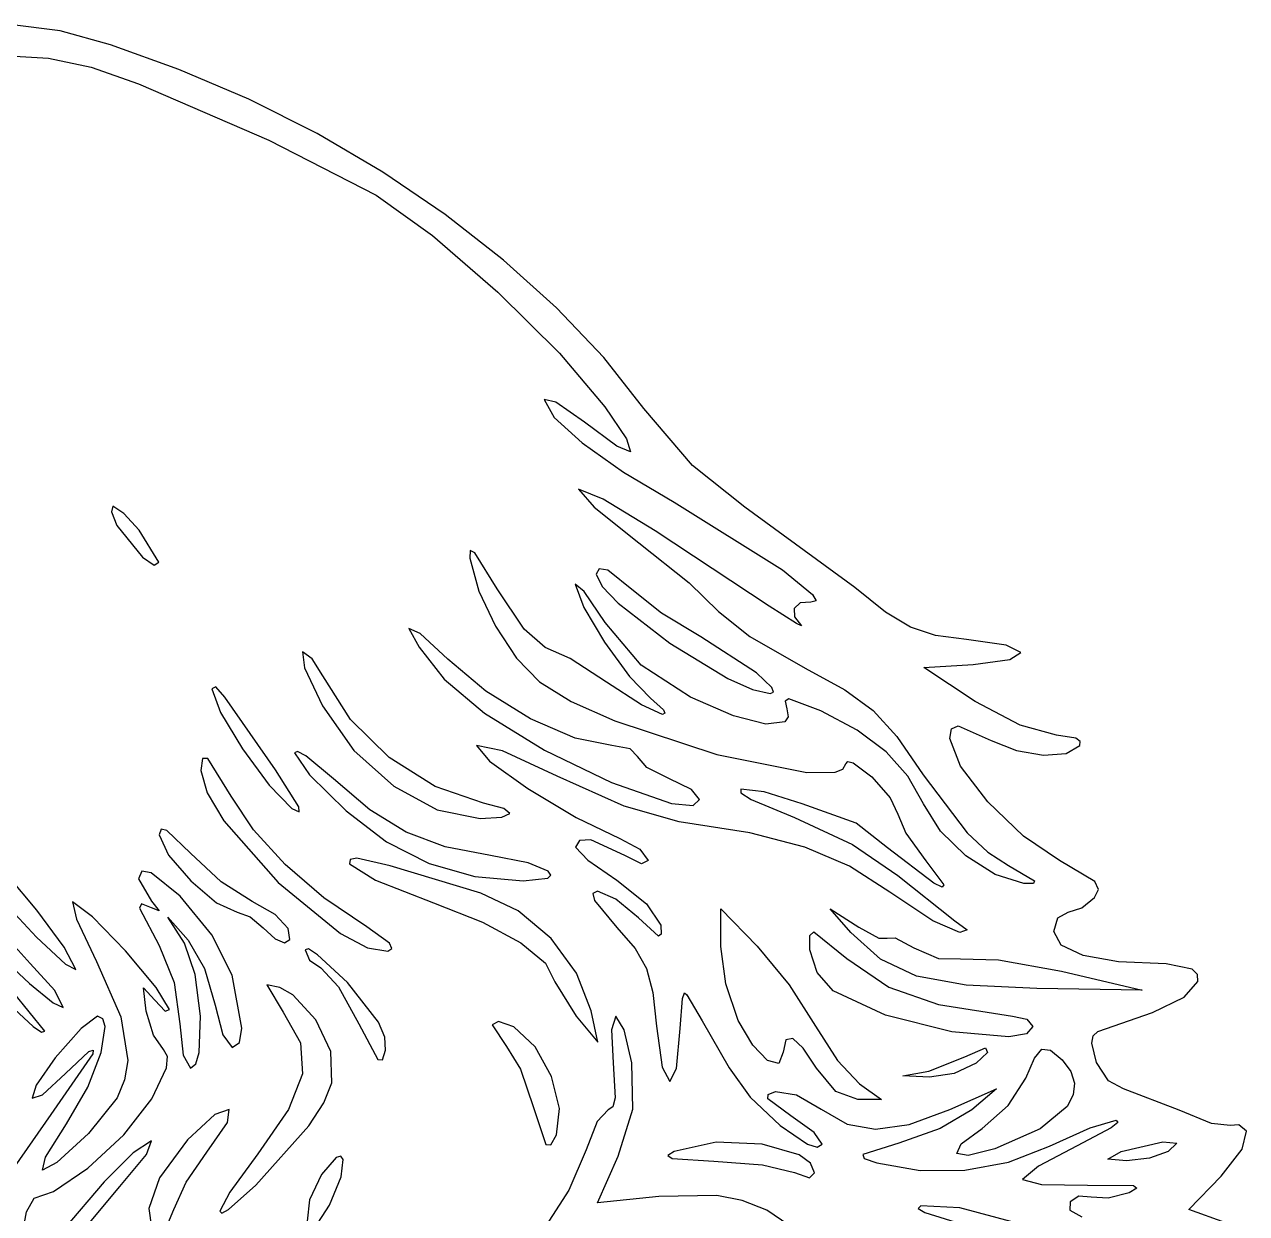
# Model space of a CAD drawing. Extents: x 11 to 198, y 0 to 191.
# Drawn here: x 116.43 to 157.88, y 151 to 191.32 of the extents above; entities that cross this region are included whole.
import ezdxf

# ---------------------------------------------------------------- set-up
doc = ezdxf.new("R2010")
doc.units = 0

msp = doc.modelspace()

# ---------------------------------------------------------------- linework, layer by layer
at = {"layer": 'Layer 1'}
for p, q in [((117.645069, 191.098089), (115.931224, 191.317335)), ((119.35144, 190.629275), (117.645069, 191.098089)), ((115.298704, 190.289379), (117.250928, 190.174737)), ((121.665724, 189.787034), (119.35144, 190.629275)), ((117.250928, 190.174737), (118.697863, 189.872241)), ((118.697863, 189.872241), (120.297298, 189.301258)), ((124.038809, 188.789231), (121.665724, 189.787034)), ((120.297298, 189.301258), (124.721707, 187.39414)), ((126.35615, 187.623264), (124.038809, 188.789231)), ((124.721707, 187.39414), (128.364273, 185.533589)), ((128.588394, 186.310512), (126.35615, 187.623264)), ((130.706189, 184.872351), (128.588394, 186.310512)), ((128.364273, 185.533589), (130.269841, 184.160759)), ((132.680183, 183.330159), (130.706189, 184.872351)), ((130.269841, 184.160759), (132.485205, 182.239216)), ((134.481024, 181.705314), (132.680183, 183.330159)), ((132.485205, 182.239216), (134.579587, 180.167985)), ((136.079359, 180.019193), (134.481024, 181.705314)), ((134.579587, 180.167985), (136.122214, 178.34609)), ((137.445837, 178.293174), (136.079359, 180.019193)), ((134.45913, 178.504973), (134.05564, 178.601149)), ((134.05564, 178.601149), (134.400866, 177.985039)), ((135.429358, 177.829623), (134.45913, 178.504973)), ((136.122214, 178.34609), (136.849228, 177.261149)), ((139.093663, 176.360479), (137.445837, 178.293174)), ((134.400866, 177.985039), (135.343721, 177.126934)), ((136.52142, 177.016906), (135.429358, 177.829623)), ((135.343721, 177.126934), (136.744966, 176.136603)), ((136.988504, 176.822751), (136.52142, 177.016906)), ((136.849228, 177.261149), (136.988504, 176.822751)), ((140.863197, 174.954835), (139.093663, 176.360479)), ((136.744966, 176.136603), (138.465365, 175.123816)), ((136.064049, 175.220389), (135.227569, 175.561614)), ((135.227569, 175.561614), (135.751885, 174.952234)), ((119.434756, 174.977766), (119.38056, 174.787839)), ((119.802373, 174.735479), (119.434756, 174.977766)), ((135.751885, 174.952234), (137.268389, 173.743043)), ((137.819428, 174.144152), (136.064049, 175.220389)), ((138.465365, 175.123816), (142.148059, 172.820661)), ((144.592061, 172.22645), (140.863197, 174.954835)), ((119.38056, 174.787839), (119.559992, 174.331477)), ((120.319876, 174.173741), (119.802373, 174.735479)), ((119.559992, 174.331477), (120.438453, 173.252637)), ((120.991212, 173.082643), (120.319876, 174.173741)), ((141.696062, 171.591362), (137.819428, 174.144152)), ((137.268389, 173.743043), (138.980553, 172.384539)), ((131.546595, 173.480185), (131.534688, 173.215993)), ((131.706403, 173.395689), (131.546595, 173.480185)), ((132.468139, 172.182353), (131.706403, 173.395689)), ((120.438453, 173.252637), (120.833217, 172.986218)), ((120.833217, 172.986218), (120.991212, 173.082643)), ((131.534688, 173.215993), (131.840806, 172.106181)), ((135.928941, 172.862476), (135.81953, 172.673067)), ((136.216979, 172.815413), (135.928941, 172.862476)), ((135.81953, 172.673067), (136.023543, 172.26011)), ((137.087767, 172.117442), (136.216979, 172.815413)), ((142.148059, 172.820661), (143.156282, 171.986368)), ((131.840806, 172.106181), (132.40433, 170.918746)), ((133.382143, 170.808636), (132.468139, 172.182353)), ((135.412909, 172.086177), (135.113974, 172.343925)), ((135.113974, 172.343925), (135.407028, 171.552562)), ((136.131739, 171.041822), (135.412909, 172.086177)), ((136.023543, 172.26011), (136.571763, 171.689605)), ((138.03524, 171.352399), (137.087767, 172.117442)), ((138.980553, 172.384539), (139.974902, 171.416825)), ((145.641272, 171.387517), (144.592061, 172.22645)), ((136.571763, 171.689605), (138.317904, 170.338074)), ((142.738874, 171.703738), (142.543655, 171.513442)), ((143.107923, 171.730092), (142.738874, 171.703738)), ((143.287667, 171.768799), (143.107923, 171.730092)), ((143.156282, 171.986368), (143.287667, 171.768799)), ((135.407028, 171.552562), (136.108235, 170.372558)), ((139.369535, 170.557458), (138.03524, 171.352399)), ((139.974902, 171.416825), (141.038131, 170.566013)), ((142.619783, 171.00209), (141.696062, 171.591362)), ((142.543655, 171.513442), (142.550314, 171.229682)), ((142.550314, 171.229682), (142.786895, 170.922936)), ((146.486522, 170.877295), (145.641272, 171.387517)), ((129.469526, 170.837563), (129.822348, 170.200138)), ((129.858199, 170.662982), (129.469526, 170.837563)), ((132.40433, 170.918746), (133.124025, 169.832978)), ((134.09374, 170.192685), (133.382143, 170.808636)), ((137.34869, 169.593139), (136.131739, 171.041822)), ((142.786895, 170.922936), (142.619783, 171.00209)), ((147.332633, 170.600502), (146.486522, 170.877295)), ((130.792443, 169.795457), (129.858199, 170.662982)), ((136.108235, 170.372558), (136.950663, 169.209157)), ((141.266863, 169.32882), (139.369535, 170.557458)), ((141.038131, 170.566013), (142.916012, 169.489246)), ((148.384424, 170.461855), (147.332633, 170.600502)), ((149.727516, 170.26813), (148.384424, 170.461855)), ((126.195305, 169.802866), (125.863077, 170.038874)), ((125.863077, 170.038874), (125.929884, 169.502343)), ((129.822348, 170.200138), (130.670735, 169.115301)), ((134.93904, 169.816315), (134.09374, 170.192685)), ((138.317904, 170.338074), (140.292116, 169.142713)), ((150.223544, 170.020926), (149.727516, 170.26813)), ((149.855839, 169.783049), (150.223544, 170.020926)), ((126.547113, 169.235598), (126.195305, 169.802866)), ((132.07817, 168.710235), (130.792443, 169.795457)), ((133.124025, 169.832978), (133.898654, 169.028165)), ((136.17513, 169.018993), (134.93904, 169.816315)), ((139.023107, 168.503231), (137.34869, 169.593139)), ((146.932037, 169.509707), (148.607732, 169.617304)), ((148.607732, 169.617304), (149.855839, 169.783049)), ((125.929884, 169.502343), (126.537235, 168.212542)), ((127.486836, 167.752288), (126.547113, 169.235598)), ((136.950663, 169.209157), (137.667381, 168.467601)), ((140.292116, 169.142713), (141.125424, 168.767421)), ((141.777377, 168.830356), (141.266863, 169.32882)), ((142.916012, 169.489246), (144.261574, 168.759249)), ((148.676877, 168.363179), (146.932037, 169.509707)), ((122.925626, 168.857068), (122.787558, 168.785101)), ((122.787558, 168.785101), (123.084173, 167.984857)), ((123.22853, 168.507817), (122.925626, 168.857068)), ((130.670735, 169.115301), (132.032673, 167.964843)), ((133.600865, 167.772187), (132.07817, 168.710235)), ((133.898654, 169.028165), (134.977929, 168.363865)), ((137.355746, 168.244381), (136.17513, 169.018993)), ((141.125424, 168.767421), (141.728561, 168.627762)), ((141.835412, 168.681827), (141.777377, 168.830356)), ((144.261574, 168.759249), (145.217007, 168.057496)), ((124.945501, 166.038371), (123.22853, 168.507817)), ((134.977929, 168.363865), (136.451736, 167.701042)), ((137.667381, 168.467601), (138.106105, 168.082455)), ((140.484319, 167.87177), (139.023107, 168.503231)), ((141.728561, 168.627762), (141.835412, 168.681827)), ((142.360828, 168.452608), (142.230554, 168.375096)), ((142.230554, 168.375096), (142.291242, 168.113764)), ((143.44906, 168.040034), (142.360828, 168.452608)), ((150.205773, 167.553377), (148.676877, 168.363179)), ((123.084173, 167.984857), (123.82962, 166.755128)), ((126.537235, 168.212542), (127.6086, 166.701263)), ((132.032673, 167.964843), (134.073764, 166.714074)), ((138.067784, 167.922206), (137.355746, 168.244381)), ((138.153107, 167.965256), (138.067784, 167.922206)), ((138.106105, 168.082455), (138.153107, 167.965256)), ((142.291242, 168.113764), (142.332652, 167.842066)), ((144.678188, 167.38912), (143.44906, 168.040034)), ((145.217007, 168.057496), (146.020569, 167.168419)), ((128.80498, 166.461), (127.486836, 167.752288)), ((135.110793, 167.112878), (133.600865, 167.772187)), ((136.451736, 167.701042), (139.919119, 166.557705)), ((141.583878, 167.588302), (140.484319, 167.87177)), ((142.220086, 167.664932), (141.583878, 167.588302)), ((142.332652, 167.842066), (142.220086, 167.664932)), ((147.878496, 167.432423), (148.103613, 167.529961)), ((148.103613, 167.529961), (149.225094, 167.040261)), ((151.43172, 167.21665), (150.205773, 167.553377)), ((136.358222, 166.863872), (135.110793, 167.112878)), ((145.656524, 166.656218), (144.678188, 167.38912)), ((146.020569, 167.168419), (146.910518, 165.876446)), ((147.813982, 167.109758), (147.878496, 167.432423)), ((148.180849, 166.162803), (147.813982, 167.109758)), ((152.093752, 167.116726), (151.43172, 167.21665)), ((152.235145, 167.005016), (152.093752, 167.116726)), ((123.82962, 166.755128), (124.733487, 165.528442)), ((125.693379, 166.667463), (125.588968, 166.615516)), ((125.977641, 166.519649), (125.693379, 166.667463)), ((127.6086, 166.701263), (128.957116, 165.490419)), ((132.64982, 166.691275), (131.767875, 166.872339)), ((131.767875, 166.872339), (132.210567, 166.333542)), ((134.505432, 165.827057), (132.64982, 166.691275)), ((134.073764, 166.714074), (136.339949, 165.611141)), ((136.974349, 166.754908), (136.358222, 166.863872)), ((137.230642, 166.49275), (136.974349, 166.754908)), ((146.399579, 165.827206), (145.656524, 166.656218)), ((149.225094, 167.040261), (150.083111, 166.693216)), ((150.083111, 166.693216), (150.992027, 166.540904)), ((151.76713, 166.594173), (152.223707, 166.863872)), ((152.223707, 166.863872), (152.235145, 167.005016)), ((122.472681, 166.43022), (122.413966, 166.021791)), ((122.656413, 166.428279), (122.472681, 166.43022)), ((123.444431, 165.154663), (122.656413, 166.428279)), ((125.588968, 166.615516), (126.103671, 165.87605)), ((126.911885, 165.739569), (125.977641, 166.519649)), ((130.357413, 165.476098), (128.80498, 166.461)), ((132.210567, 166.333542), (133.501249, 165.411794)), ((137.541528, 166.122156), (137.230642, 166.49275)), ((139.919119, 166.557705), (142.973157, 165.95392)), ((144.193764, 166.069177), (144.286202, 166.245452)), ((144.286202, 166.245452), (144.355793, 166.331001)), ((144.355793, 166.331001), (144.545273, 166.276585)), ((144.545273, 166.276585), (145.168147, 165.805538)), ((150.992027, 166.540904), (151.76713, 166.594173)), ((122.413966, 166.021791), (122.626341, 165.26051)), ((125.742294, 164.793065), (124.945501, 166.038371)), ((126.103671, 165.87605), (127.341216, 164.648426)), ((136.771898, 164.814452), (134.505432, 165.827057)), ((138.288976, 165.752621), (137.541528, 166.122156)), ((142.973157, 165.95392), (143.930281, 165.965536)), ((143.930281, 165.965536), (144.193764, 166.069177)), ((146.922865, 164.887962), (146.399579, 165.827206)), ((146.910518, 165.876446), (148.403562, 163.911164)), ((149.102945, 164.9594), (148.180849, 166.162803)), ((124.733487, 165.528442), (125.50536, 164.737326)), ((128.150213, 164.682238), (126.911885, 165.739569)), ((128.957116, 165.490419), (130.433955, 164.686107)), ((132.000003, 164.911951), (130.357413, 165.476098)), ((133.501249, 165.411794), (135.140124, 164.431506)), ((136.339949, 165.611141), (138.377171, 164.90419)), ((139.054438, 165.378158), (138.288976, 165.752621)), ((145.168147, 165.805538), (145.791021, 165.090854)), ((122.626341, 165.26051), (123.198765, 164.31047)), ((124.19759, 164.011541), (123.444431, 165.154663)), ((139.332405, 165.03366), (139.054438, 165.378158)), ((139.110706, 164.836534), (139.332405, 165.03366)), ((141.5191, 165.297009), (140.725614, 165.38291)), ((140.725614, 165.38291), (140.734406, 165.262332)), ((140.734406, 165.262332), (141.081699, 165.041641)), ((141.081699, 165.041641), (142.551945, 164.42547)), ((142.812648, 164.88514), (141.5191, 165.297009)), ((145.791021, 165.090854), (146.050092, 164.536243)), ((125.50536, 164.737326), (125.752199, 164.61855)), ((125.752199, 164.61855), (125.742294, 164.793065)), ((127.341216, 164.648426), (128.708391, 163.606794)), ((129.374452, 163.933081), (128.150213, 164.682238)), ((130.433955, 164.686107), (131.890289, 164.394426)), ((132.689298, 164.730034), (132.000003, 164.911951)), ((132.628157, 164.441605), (132.896588, 164.563363)), ((132.896588, 164.563363), (132.689298, 164.730034)), ((138.641754, 164.276245), (136.771898, 164.814452)), ((138.377171, 164.90419), (139.110706, 164.836534)), ((144.647094, 164.229679), (142.812648, 164.88514)), ((147.504265, 163.958822), (146.922865, 164.887962)), ((150.31251, 163.796743), (149.102945, 164.9594)), ((123.198765, 164.31047), (125.035548, 162.218976)), ((131.890289, 164.394426), (132.628157, 164.441605)), ((135.140124, 164.431506), (136.627392, 163.717092)), ((141.037717, 163.901044), (138.641754, 164.276245)), ((142.551945, 164.42547), (144.513215, 163.513848)), ((145.705428, 163.395359), (144.647094, 164.229679)), ((146.050092, 164.536243), (146.331521, 163.890659)), ((113.404721, 164.040942), (116.845586, 160.374565)), ((121.066492, 164.026357), (121.002854, 163.842681)), ((121.002854, 163.842681), (121.321418, 163.152703)), ((121.260602, 163.984939), (121.066492, 164.026357)), ((122.059424, 163.215442), (121.260602, 163.984939)), ((125.277377, 162.832237), (124.19759, 164.011541)), ((130.700556, 163.43541), (129.374452, 163.933081)), ((142.898329, 163.421729), (141.037717, 163.901044)), ((146.331521, 163.890659), (147.008237, 162.957208)), ((148.365198, 163.121956), (147.504265, 163.958822)), ((148.403562, 163.911164), (149.110298, 163.255532)), ((151.541787, 162.972025), (150.31251, 163.796743)), ((128.708391, 163.606794), (130.160662, 162.866456)), ((132.244478, 163.132539), (130.700556, 163.43541)), ((135.261997, 163.64829), (135.123499, 163.424287)), ((135.123499, 163.424287), (135.538586, 162.985431)), ((135.644376, 163.665851), (135.261997, 163.64829)), ((136.799195, 163.139595), (135.644376, 163.665851)), ((136.627392, 163.717092), (137.302653, 163.348263)), ((137.302653, 163.348263), (137.58342, 162.972025)), ((144.415446, 162.774271), (142.898329, 163.421729)), ((144.513215, 163.513848), (146.050092, 162.462261)), ((147.272821, 162.195914), (145.705428, 163.395359)), ((121.321418, 163.152703), (122.072345, 162.28208)), ((123.109865, 162.239658), (122.059424, 163.215442)), ((127.479935, 163.00566), (127.451989, 162.851728)), ((127.710222, 163.046814), (127.479935, 163.00566)), ((128.837348, 162.787875), (127.710222, 163.046814)), ((133.519065, 162.884531), (132.244478, 163.132539)), ((135.538586, 162.985431), (136.523322, 162.3021)), ((137.363419, 162.851684), (136.799195, 163.139595)), ((137.58342, 162.972025), (137.363419, 162.851684)), ((147.008237, 162.957208), (147.617176, 162.139072)), ((149.357893, 162.49411), (148.365198, 163.121956)), ((149.110298, 163.255532), (149.806119, 162.801281)), ((152.73744, 162.257473), (151.541787, 162.972025)), ((120.414708, 162.606855), (120.297298, 162.348314)), ((120.728249, 162.555697), (120.414708, 162.606855)), ((121.711585, 161.762658), (120.728249, 162.555697)), ((126.590659, 161.706511), (125.277377, 162.832237)), ((127.451989, 162.851728), (128.343282, 162.3006)), ((131.907222, 161.861127), (128.837348, 162.787875)), ((130.160662, 162.866456), (131.705604, 162.424436)), ((134.20072, 162.603416), (133.519065, 162.884531)), ((134.285257, 162.476686), (134.20072, 162.603416)), ((145.780922, 161.894641), (144.415446, 162.774271)), ((150.334581, 162.192033), (149.357893, 162.49411)), ((149.806119, 162.801281), (150.685904, 162.274407)), ((116.854185, 161.286672), (115.872007, 162.463093)), ((120.297298, 162.348314), (120.73827, 161.590899)), ((122.072345, 162.28208), (122.948485, 161.535943)), ((124.151045, 161.583491), (123.109865, 162.239658)), ((125.035548, 162.218976), (127.147894, 160.497039)), ((128.343282, 162.3006), (130.304552, 161.534102)), ((131.705604, 162.424436), (133.35079, 162.277758)), ((133.35079, 162.277758), (134.180832, 162.373168)), ((134.180832, 162.373168), (134.285257, 162.476686)), ((136.523322, 162.3021), (137.534384, 161.501073)), ((146.050092, 162.462261), (147.990371, 160.92309)), ((147.56034, 162.06915), (147.272821, 162.195914)), ((147.617176, 162.139072), (147.56034, 162.06915)), ((150.657962, 162.184735), (150.334581, 162.192033)), ((150.685904, 162.274407), (150.657962, 162.184735)), ((152.857429, 161.988568), (152.73744, 162.257473)), ((122.783027, 160.445942), (121.711585, 161.762658)), ((128.044303, 160.724124), (126.590659, 161.706511)), ((133.174577, 161.26092), (131.907222, 161.861127)), ((135.865391, 161.92498), (135.706817, 161.847209)), ((135.706817, 161.847209), (135.763879, 161.61502)), ((136.495673, 161.658985), (135.865391, 161.92498)), ((147.236969, 160.922605), (145.780922, 161.894641)), ((152.290867, 161.363842), (152.72183, 161.711197)), ((152.72183, 161.711197), (152.857429, 161.988568)), ((117.773921, 160.030413), (116.854185, 161.286672)), ((118.741167, 161.060503), (118.06633, 161.572202)), ((118.06633, 161.572202), (118.195579, 160.976272)), ((120.406031, 161.498604), (120.333811, 161.355155)), ((120.333811, 161.355155), (121.001443, 160.081362)), ((120.73827, 161.364769), (120.406031, 161.498604)), ((120.73827, 161.590899), (121.002854, 161.260743)), ((121.002854, 161.260743), (120.73827, 161.364769)), ((122.948485, 161.535943), (123.642692, 161.219424)), ((124.93774, 161.134801), (124.151045, 161.583491)), ((130.304552, 161.534102), (131.973362, 160.877152)), ((134.292971, 160.318341), (133.174577, 161.26092)), ((135.763879, 161.61502), (136.521205, 160.694138)), ((137.257453, 161.019399), (136.495673, 161.658985)), ((137.534384, 161.501073), (138.013104, 160.779157)), ((140.052866, 160.05067), (140.052866, 161.327727)), ((140.052866, 161.327727), (141.280181, 160.064076)), ((144.461885, 160.532212), (143.757035, 161.328785)), ((143.757035, 161.328785), (144.727174, 160.704368)), ((151.82789, 161.219424), (152.290867, 161.363842)), ((114.209805, 161.029409), (116.601745, 158.799317)), ((118.195579, 160.976272), (118.873839, 159.543729)), ((119.853988, 159.902989), (118.741167, 161.060503)), ((121.856577, 160.170615), (121.299188, 161.043035)), ((121.299188, 161.043035), (121.984635, 160.270098)), ((123.642692, 161.219424), (124.088647, 161.063981)), ((124.088647, 161.063981), (124.530634, 160.690257)), ((125.376243, 160.657801), (124.93774, 161.134801)), ((131.973362, 160.877152), (133.267225, 160.177141)), ((137.937565, 160.401596), (137.257453, 161.019399)), ((148.157235, 160.524451), (147.236969, 160.922605)), ((147.990371, 160.92309), (148.409295, 160.622171)), ((151.341762, 160.560082), (151.484549, 161.025749)), ((151.484549, 161.025749), (151.82789, 161.219424)), ((123.478297, 159.082295), (122.783027, 160.445942)), ((124.530634, 160.690257), (124.932288, 160.310784)), ((125.428415, 160.291745), (125.376243, 160.657801)), ((127.147894, 160.497039), (128.064772, 160.008946)), ((128.808773, 160.163207), (128.044303, 160.724124)), ((136.521205, 160.694138), (137.146234, 159.980413)), ((138.032005, 160.472009), (137.937565, 160.401596)), ((138.013104, 160.779157), (138.032005, 160.472009)), ((143.068467, 160.42085), (143.200792, 160.54822)), ((143.068765, 159.943073), (143.068467, 160.42085)), ((143.200792, 160.54822), (144.322891, 159.640742)), ((145.466967, 159.622007), (144.461885, 160.532212)), ((144.727174, 160.704368), (145.412402, 160.33889)), ((148.409295, 160.622171), (148.157235, 160.524451)), ((151.596137, 160.096647), (151.341762, 160.560082)), ((116.625232, 159.474231), (115.807757, 160.380782)), ((116.845586, 160.374565), (117.829236, 159.449443)), ((118.18063, 159.270678), (117.773921, 160.030413)), ((121.001443, 160.081362), (121.508208, 158.829618)), ((122.226189, 159.103748), (121.856577, 160.170615)), ((121.984635, 160.270098), (122.535895, 159.303398)), ((124.932288, 160.310784), (125.25599, 160.177009)), ((125.25599, 160.177009), (125.428415, 160.291745)), ((128.064772, 160.008946), (128.759384, 159.89439)), ((128.891036, 159.986233), (128.808773, 160.163207)), ((133.267225, 160.177141), (134.107658, 159.485333)), ((135.154058, 159.148882), (134.292971, 160.318341)), ((140.22533, 158.787328), (140.052866, 160.05067)), ((141.280181, 160.064076), (142.367972, 158.74742)), ((145.412402, 160.33889), (145.697314, 160.337479)), ((145.697314, 160.337479), (145.961192, 160.346519)), ((145.961192, 160.346519), (146.595487, 160.006573)), ((146.595487, 160.006573), (147.433731, 159.649386)), ((152.338272, 159.752705), (151.596137, 160.096647)), ((120.895306, 158.666033), (119.853988, 159.902989)), ((126.066486, 159.971676), (125.950565, 159.934254)), ((125.950565, 159.934254), (126.10248, 159.588664)), ((126.375487, 159.775371), (126.066486, 159.971676)), ((126.10248, 159.588664), (126.480085, 159.324301)), ((127.384608, 158.827236), (126.375487, 159.775371)), ((128.759384, 159.89439), (128.891036, 159.986233)), ((137.146234, 159.980413), (137.52993, 159.306573)), ((143.318179, 159.176002), (143.068765, 159.943073)), ((144.322891, 159.640742), (145.74979, 158.670603)), ((146.690693, 159.050501), (145.466967, 159.622007)), ((147.433731, 159.649386), (148.183341, 159.637215)), ((148.183341, 159.637215), (149.473714, 159.60348)), ((149.473714, 159.60348), (151.607051, 159.214939)), ((153.536681, 159.537285), (152.338272, 159.752705)), ((117.463961, 158.556964), (116.625232, 159.474231)), ((117.829236, 159.449443), (118.18063, 159.270678)), ((118.873839, 159.543729), (119.699979, 157.670896)), ((122.535895, 159.303398), (122.899036, 158.065236)), ((126.480085, 159.324301), (127.083732, 158.68392)), ((134.107658, 159.485333), (134.416179, 158.852989)), ((137.52993, 159.306573), (137.745814, 158.489992)), ((143.864985, 158.546778), (143.318179, 159.176002)), ((151.607051, 159.214939), (154.340375, 158.573589)), ((155.159878, 159.459415), (153.536681, 159.537285)), ((156.042479, 159.28711), (155.159878, 159.459415)), ((156.22227, 159.099691), (156.042479, 159.28711)), ((116.601745, 158.799317), (117.410399, 158.137621)), ((121.508208, 158.829618), (121.706999, 157.427061)), ((122.400472, 157.690145), (122.226189, 159.103748)), ((123.8096, 157.279291), (123.478297, 159.082295)), ((128.436548, 157.490869), (127.384608, 158.827236)), ((134.416179, 158.852989), (135.149605, 157.691644)), ((135.649491, 157.868033), (135.154058, 159.148882)), ((140.639889, 157.542772), (140.22533, 158.787328)), ((148.377109, 158.744041), (146.690693, 159.050501)), ((155.771711, 158.330652), (156.233955, 158.866792)), ((156.233955, 158.866792), (156.22227, 159.099691)), ((117.118063, 157.184702), (116.065941, 158.496275)), ((117.749183, 157.98445), (117.463961, 158.556964)), ((120.559765, 157.86133), (120.46963, 158.648598)), ((120.46963, 158.648598), (120.859979, 158.234922)), ((121.355632, 157.916011), (120.895306, 158.666033)), ((125.099065, 158.65991), (124.652695, 158.749978)), ((124.652695, 158.749978), (125.210437, 157.820408)), ((125.540252, 158.411493), (125.099065, 158.65991)), ((126.320189, 157.570332), (125.540252, 158.411493)), ((127.083732, 158.68392), (127.778661, 157.434469)), ((137.745814, 158.489992), (137.867406, 157.348038)), ((138.748602, 158.289603), (138.818799, 158.482054)), ((138.818799, 158.482054), (138.899282, 158.413428)), ((138.899282, 158.413428), (139.419629, 157.531483)), ((142.367972, 158.74742), (143.259971, 157.356152)), ((145.64168, 157.72949), (143.864985, 158.546778)), ((145.74979, 158.670603), (147.437568, 158.082522)), ((150.770262, 158.628975), (148.377109, 158.744041)), ((154.340375, 158.573589), (150.770262, 158.628975)), ((115.783503, 158.220811), (116.724098, 157.334324)), ((117.410399, 158.137621), (117.749183, 157.98445)), ((120.859979, 158.234922), (121.210067, 157.861551)), ((122.899036, 158.065236), (123.163046, 157.053865)), ((138.669623, 157.271485), (138.748602, 158.289603)), ((147.437568, 158.082522), (149.947936, 157.691644)), ((154.693153, 157.810883), (155.771711, 158.330652)), ((118.908764, 157.691644), (118.357151, 157.27713)), ((119.092494, 157.599993), (118.908764, 157.691644)), ((119.169395, 157.344797), (119.092494, 157.599993)), ((119.699979, 157.670896), (119.935965, 156.185282)), ((120.811648, 157.044826), (120.559765, 157.86133)), ((121.210067, 157.861551), (121.355632, 157.916011)), ((122.353961, 156.456061), (122.400472, 157.690145)), ((125.210437, 157.820408), (125.798143, 156.78894)), ((126.818741, 156.487938), (126.320189, 157.570332)), ((135.149605, 157.691644), (135.875269, 156.809699)), ((135.875269, 156.809699), (135.649491, 157.868033)), ((136.491925, 157.691644), (136.339701, 157.225316)), ((136.777499, 157.227829), (136.491925, 157.691644)), ((139.419629, 157.531483), (140.336147, 155.93481)), ((141.141726, 156.701567), (140.639889, 157.542772)), ((147.889432, 157.161771), (145.64168, 157.72949)), ((149.947936, 157.691644), (150.43402, 157.588015)), ((150.43402, 157.588015), (150.636206, 157.338866)), ((152.843185, 157.170238), (154.693153, 157.810883)), ((116.724098, 157.334324), (117.011336, 157.150389)), ((117.011336, 157.150389), (117.118063, 157.184702)), ((118.357151, 157.27713), (117.475074, 156.280532)), ((119.03669, 156.462301), (119.169395, 157.344797)), ((121.706999, 157.427061), (121.811598, 156.368109)), ((123.726096, 156.799022), (123.8096, 157.279291)), ((127.778661, 157.434469), (128.4186, 156.225896)), ((128.652079, 156.974275), (128.436548, 157.490869)), ((132.507782, 157.506303), (132.29175, 157.394605)), ((132.29175, 157.394605), (132.781759, 156.665766)), ((133.027292, 157.322991), (132.507782, 157.506303)), ((133.750713, 156.65139), (133.027292, 157.322991)), ((136.339701, 157.225316), (136.403378, 156.104143)), ((137.034497, 156.11261), (136.777499, 157.227829)), ((137.867406, 157.348038), (138.061859, 155.957481)), ((138.551966, 155.910705), (138.669623, 157.271485)), ((143.259971, 157.356152), (144.010286, 156.183253)), ((149.817767, 156.984578), (147.889432, 157.161771)), ((150.636206, 157.338866), (150.415128, 157.086477)), ((152.682305, 157.024546), (152.843185, 157.170238)), ((121.142907, 156.558521), (120.811648, 157.044826)), ((123.163046, 157.053865), (123.476533, 156.63331)), ((123.476533, 156.63331), (123.726096, 156.799022)), ((125.798143, 156.78894), (125.866869, 155.736107)), ((128.674364, 156.534179), (128.652079, 156.974275)), ((141.638339, 156.189736), (141.141726, 156.701567)), ((142.254857, 156.893269), (142.169534, 156.467857)), ((142.491223, 156.935332), (142.254857, 156.893269)), ((142.849232, 156.608103), (142.491223, 156.935332)), ((150.415128, 157.086477), (149.817767, 156.984578)), ((152.631877, 156.774774), (152.682305, 157.024546)), ((152.794987, 156.115256), (152.631877, 156.774774)), ((117.475074, 156.280532), (116.82696, 155.346927)), ((118.756099, 156.409649), (117.32726, 154.356834)), ((117.826441, 155.749954), (118.610953, 156.488252)), ((118.578613, 155.281222), (119.03669, 156.462301)), ((118.610953, 156.488252), (118.760338, 156.54239)), ((118.760338, 156.54239), (118.756099, 156.409649)), ((121.285459, 156.322427), (121.142907, 156.558521)), ((121.253635, 155.943541), (121.285459, 156.322427)), ((121.811598, 156.368109), (122.061188, 155.927754)), ((122.239949, 156.070794), (122.353961, 156.456061)), ((126.862144, 155.425751), (126.818741, 156.487938)), ((128.57519, 156.209861), (128.674364, 156.534179)), ((132.781759, 156.665766), (133.254481, 155.889566)), ((134.303246, 155.641651), (133.750713, 156.65139)), ((142.169534, 156.467857), (142.018137, 156.085694)), ((143.299482, 155.925637), (142.849232, 156.608103)), ((147.108426, 155.829329), (148.32551, 156.310518)), ((148.32551, 156.310518), (149.031066, 156.622021)), ((149.091523, 156.46208), (148.716741, 156.092854)), ((149.031066, 156.622021), (149.091523, 156.46208)), ((150.685821, 156.262463), (150.941315, 156.566282)), ((150.941315, 156.566282), (151.231668, 156.53752)), ((151.231668, 156.53752), (151.623984, 156.209976)), ((119.935965, 156.185282), (119.830253, 155.535385)), ((120.751588, 154.890675), (121.253635, 155.943541)), ((122.061188, 155.927754), (122.239949, 156.070794)), ((128.4186, 156.225896), (128.57519, 156.209861)), ((133.254481, 155.889566), (133.702862, 154.594253)), ((136.403378, 156.104143), (136.468553, 154.916957)), ((137.068629, 154.531944), (137.034497, 156.11261)), ((138.061859, 155.957481), (138.319712, 155.475537)), ((138.319712, 155.475537), (138.551966, 155.910705)), ((140.336147, 155.93481), (141.04835, 154.946144)), ((142.018137, 156.085694), (141.638339, 156.189736)), ((143.951724, 155.140221), (143.299482, 155.925637)), ((144.010286, 156.183253), (144.757161, 155.390826)), ((148.716741, 156.092854), (147.967837, 155.741223)), ((150.398081, 155.592262), (150.685821, 156.262463)), ((151.623984, 156.209976), (151.9244, 155.817157)), ((153.197744, 155.496218), (152.794987, 156.115256)), ((117.042033, 155.022239), (117.826441, 155.749954)), ((119.830253, 155.535385), (119.574125, 154.919537)), ((125.866869, 155.736107), (125.392008, 154.524657)), ((134.580017, 154.558358), (134.303246, 155.641651)), ((146.226481, 155.670932), (147.108426, 155.829329)), ((147.12924, 155.622954), (146.226481, 155.670932)), ((147.967837, 155.741223), (147.12924, 155.622954)), ((149.79902, 154.661854), (150.398081, 155.592262)), ((151.9244, 155.817157), (152.05041, 155.419434)), ((153.705375, 155.222198), (153.197744, 155.496218)), ((116.82696, 155.346927), (116.695743, 154.907696)), ((117.86313, 154.038628), (118.578613, 155.281222)), ((126.591684, 154.752662), (126.862144, 155.425751)), ((141.648349, 154.882693), (141.65541, 155.033875)), ((141.65541, 155.033875), (141.904598, 155.133298)), ((141.904598, 155.133298), (142.613637, 155.017631)), ((144.701069, 154.86942), (143.951724, 155.140221)), ((144.757161, 155.390826), (145.501522, 154.86942)), ((147.813982, 154.52405), (149.401483, 155.221845)), ((149.401483, 155.221845), (148.560107, 154.509586)), ((152.05041, 155.419434), (152.005574, 155.021496)), ((155.601204, 154.503236), (153.705375, 155.222198)), ((116.695743, 154.907696), (117.042033, 155.022239)), ((119.574125, 154.919537), (118.606786, 153.706311)), ((119.806231, 153.666491), (120.751588, 154.890675)), ((126.08224, 153.966397), (126.591684, 154.752662)), ((136.388495, 154.617151), (136.233691, 154.516642)), ((136.468553, 154.916957), (136.388495, 154.617151)), ((141.04835, 154.946144), (142.059732, 153.980993)), ((142.431648, 154.313795), (141.648349, 154.882693)), ((142.613637, 155.017631), (143.451529, 154.542395)), ((145.501522, 154.86942), (144.701069, 154.86942)), ((148.910769, 153.886228), (149.79902, 154.661854)), ((151.79345, 154.628032), (150.88158, 153.873274)), ((152.005574, 155.021496), (151.79345, 154.628032)), ((117.32726, 154.356834), (116.081072, 152.56794)), ((122.885355, 154.355979), (121.960293, 153.49535)), ((123.373787, 154.528592), (122.885355, 154.355979)), ((123.320484, 154.079897), (123.373787, 154.528592)), ((125.392008, 154.524657), (124.348953, 153.017336)), ((133.702862, 154.594253), (134.118875, 153.335365)), ((134.476151, 153.666094), (134.580017, 154.558358)), ((136.233691, 154.516642), (135.852603, 154.116151)), ((136.56883, 152.945722), (137.068629, 154.531944)), ((143.212522, 153.750585), (142.431648, 154.313795)), ((143.451529, 154.542395), (144.334378, 154.029494)), ((146.434245, 154.020752), (147.813982, 154.52405)), ((148.560107, 154.509586), (147.487574, 153.884861)), ((156.689347, 154.052959), (155.601204, 154.503236)), ((117.150899, 152.904276), (117.86313, 154.038628)), ((122.620341, 153.076602), (123.320484, 154.079897)), ((124.275223, 151.959354), (126.08224, 153.966397)), ((135.852603, 154.116151), (135.479452, 153.153155)), ((142.059732, 153.980993), (142.996104, 153.346637)), ((144.334378, 154.029494), (145.301497, 153.855757)), ((145.301497, 153.855757), (146.434245, 154.020752)), ((147.487574, 153.884861), (146.090661, 153.383166)), ((148.199976, 153.361289), (148.910769, 153.886228)), ((150.88158, 153.873274), (149.343275, 153.192666)), ((151.193948, 153.280508), (152.574897, 153.90175)), ((153.288171, 153.904308), (152.135513, 153.294619)), ((152.574897, 153.90175), (153.45843, 154.158925)), ((153.517779, 154.090155), (153.288171, 153.904308)), ((153.45843, 154.158925), (153.517779, 154.090155)), ((157.326641, 153.979714), (156.689347, 154.052959)), ((157.620593, 154.00357), (157.326641, 153.979714)), ((157.883324, 153.786392), (157.620593, 154.00357)), ((157.730572, 153.178731), (157.883324, 153.786392)), ((118.606786, 153.706311), (117.534071, 152.733057)), ((118.58703, 152.537557), (119.806231, 153.666491)), ((120.736154, 153.458308), (120.117425, 153.052305)), ((120.569113, 153.003754), (120.736154, 153.458308)), ((121.960293, 153.49535), (121.014672, 152.203565)), ((134.281407, 153.330205), (134.476151, 153.666094)), ((139.892032, 153.417424), (138.465365, 153.10553)), ((141.453306, 153.3549), (139.892032, 153.417424)), ((143.483279, 153.350358), (143.212522, 153.750585)), ((146.090661, 153.383166), (144.867095, 152.995684)), ((153.634819, 153.10553), (155.045931, 153.427969)), ((155.045931, 153.427969), (155.516316, 153.378668)), ((155.516316, 153.378668), (155.22232, 153.10553)), ((120.117425, 153.052305), (119.130661, 152.076124)), ((119.666531, 151.911024), (120.569113, 153.003754)), ((121.913154, 152.060116), (122.620341, 153.076602)), ((124.348953, 153.017336), (123.39669, 151.719344)), ((134.118875, 153.335365), (134.281407, 153.330205)), ((135.479452, 153.153155), (134.899132, 151.787463)), ((138.465365, 153.10553), (138.255071, 152.96497)), ((138.255071, 152.96497), (138.396441, 152.866611)), ((142.711236, 152.985128), (141.453306, 153.3549)), ((143.089586, 152.706015), (142.711236, 152.985128)), ((142.996104, 153.346637), (143.319228, 153.249533)), ((143.319228, 153.249533), (143.483279, 153.350358)), ((144.867095, 152.995684), (144.918044, 152.86579)), ((148.054929, 153.038987), (148.199976, 153.361289)), ((148.445929, 152.966916), (148.054929, 153.038987)), ((149.343275, 153.192666), (148.445929, 152.966916)), ((149.808638, 152.742312), (151.193948, 153.280508)), ((152.135513, 153.294619), (150.827323, 152.603262)), ((153.177707, 152.846811), (153.634819, 153.10553)), ((155.22232, 153.10553), (154.589524, 152.869698)), ((157.025368, 152.264154), (157.730572, 153.178731)), ((117.044994, 152.467399), (117.150899, 152.904276)), ((117.534071, 152.733057), (117.044994, 152.467399)), ((127.006876, 152.902391), (126.503016, 152.32201)), ((127.161178, 152.938636), (127.006876, 152.902391)), ((127.244335, 152.82882), (127.161178, 152.938636)), ((127.179043, 152.2407), (127.244335, 152.82882)), ((135.866097, 151.357162), (136.56883, 152.945722)), ((138.396441, 152.866611), (139.811566, 152.777446)), ((139.811566, 152.777446), (141.460891, 152.652784)), ((141.460891, 152.652784), (142.545595, 152.387627)), ((143.227868, 152.37528), (143.089586, 152.706015)), ((144.918044, 152.86579), (145.344536, 152.719591)), ((145.344536, 152.719591), (146.814975, 152.455305)), ((148.325995, 152.465062), (149.808638, 152.742312)), ((150.827323, 152.603262), (150.282722, 152.151618)), ((153.811208, 152.783091), (153.177707, 152.846811)), ((154.589524, 152.869698), (153.811208, 152.783091)), ((117.412544, 151.750069), (118.58703, 152.537557)), ((121.014672, 152.203565), (120.650076, 151.164193)), ((126.503016, 152.32201), (126.105126, 151.467758)), ((126.774655, 151.277434), (127.179043, 152.2407)), ((142.545595, 152.387627), (143.054213, 152.205108)), ((143.054213, 152.205108), (143.227868, 152.37528)), ((146.814975, 152.455305), (148.325995, 152.465062)), ((150.282722, 152.151618), (150.930202, 151.97814)), ((155.92717, 151.131032), (157.025368, 152.264154)), ((116.766696, 151.519793), (117.412544, 151.750069)), ((119.130661, 152.076124), (117.77343, 150.464044)), ((118.465928, 150.479842), (119.666531, 151.911024)), ((121.493568, 151.138087), (121.913154, 152.060116)), ((123.39669, 151.719344), (123.064445, 151.074146)), ((123.356021, 151.136048), (124.275223, 151.959354)), ((134.899132, 151.787463), (134.019304, 150.419126)), ((150.930202, 151.97814), (152.487585, 151.955474)), ((152.487585, 151.955474), (154.043953, 151.948815)), ((154.166367, 151.858686), (153.89905, 151.702179)), ((154.043953, 151.948815), (154.166367, 151.858686)), ((116.503082, 151.052935), (116.766696, 151.519793)), ((126.105126, 151.467758), (126.018652, 150.741565)), ((137.945017, 151.574473), (135.866097, 151.357162)), ((139.921748, 151.607337), (137.945017, 151.574473)), ((140.780437, 151.436249), (139.921748, 151.607337)), ((141.617657, 151.108189), (140.780437, 151.436249)), ((151.901621, 151.391029), (151.890172, 151.115796)), ((152.199674, 151.58369), (151.901621, 151.391029)), ((152.611763, 151.553307), (152.199674, 151.58369)), ((153.193361, 151.518999), (152.611763, 151.553307)), ((153.89905, 151.702179), (153.193361, 151.518999)), ((116.248465, 149.696283), (116.503082, 151.052935)), ((120.650076, 151.164193), (120.742432, 150.527544)), ((121.243454, 150.512077), (121.493568, 151.138087)), ((123.064445, 151.074146), (123.132017, 151.013315)), ((123.132017, 151.013315), (123.356021, 151.136048)), ((126.25391, 150.479274), (126.774655, 151.277434)), ((143.42264, 149.885273), (141.617657, 151.108189)), ((146.831495, 151.258737), (146.749717, 151.171066)), ((146.749717, 151.171066), (146.974194, 151.028594)), ((148.160697, 151.186815), (146.831495, 151.258737)), ((146.974194, 151.028594), (148.16676, 150.657956)), ((150.058356, 150.68124), (148.160697, 151.186815)), ((151.890172, 151.115796), (152.294483, 150.888056)), ((157.175299, 150.679476), (155.92717, 151.131032))]:
    msp.add_line(p, q, dxfattribs=at)

doc.saveas('drawing.dxf')
